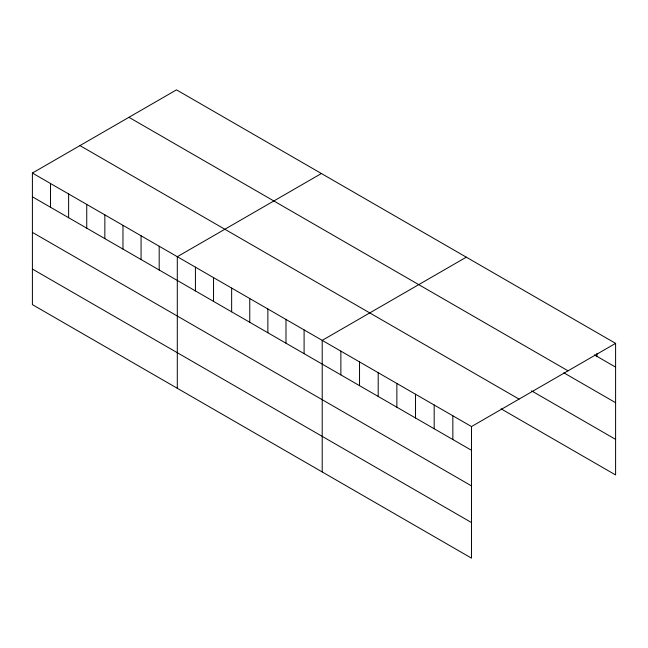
<?xml version="1.0" encoding="UTF-8"?>
<svg xmlns="http://www.w3.org/2000/svg" width="648" height="648" viewBox="0 0 648 648"><rect width="100%" height="100%" fill="white"/><g stroke="black" fill="none" stroke-linecap="round" stroke-linejoin="round"><path stroke-width="0.97" d="M32.4 173.048L471.509 426.562L471.509 558.147L32.4 304.633L32.4 173.048L176.491 89.853L615.6 343.367L615.6 474.952L501.082 408.839M321.4 173.518L177.301 256.705L177.301 388.29M466.301 257.175L322.21 340.37L322.21 471.947M471.509 426.562L615.6 343.367M594.394 354.877L615.6 367.124M128.944 117.312L568.045 370.826M563.857 372.827L615.6 402.708M531.619 390.882L615.6 439.368M79.955 145.597L519.056 399.111M32.4 196.798L471.509 450.311M32.4 232.381L471.509 485.895M32.4 269.041L471.509 522.563M596.938 353.379L596.938 356.343M452.847 415.789L452.847 439.538M434.184 405.016L434.184 428.765M415.522 394.243L415.522 417.992M396.86 383.462L396.86 407.219M378.197 372.689L378.197 396.438M359.535 361.916L359.535 385.665M340.872 351.143L340.872 374.892M304.098 329.913L304.098 353.662M285.987 319.456L285.987 343.205M267.867 308.999L267.867 332.748M249.755 298.542L249.755 322.291M231.644 288.085L231.644 311.834M213.532 277.619L213.532 301.377M195.421 267.162L195.421 290.92M159.189 246.248L159.189 269.997M141.078 235.791L141.078 259.54M122.966 225.334L122.966 249.083M104.855 214.877L104.855 238.626M86.743 204.42L86.743 228.169M68.623 193.963L68.623 217.712M50.512 183.506L50.512 207.255"/></g></svg>
